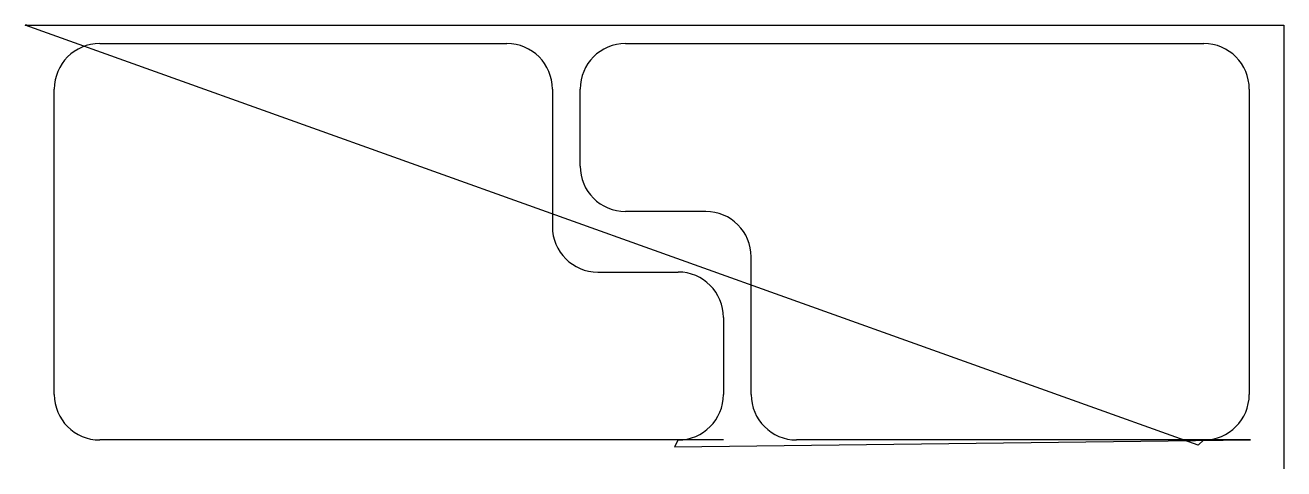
# Model space of a CAD drawing. Header units: metres. Extents: x 0 to 831, y 1201 to 1494.
import ezdxf

# ---------------------------------------------------------------- set-up
doc = ezdxf.new("R2010")
doc.units = ezdxf.units.M

msp = doc.modelspace()

# ---------------------------------------------------------------- linework, layer by layer
at = {"layer": 'TOOL_0'}
for p, q in [((774.796, 1216.979), (0.001, 1494.248)), ((0.001, 1494.248), (1.001, 1494.248)), ((1.001, 1494.248), (0.001, 1494.248)), ((0.001, 1494.248), (1.001, 1494.248)), ((1.001, 1494.248), (831.386, 1494.248)), ((831.386, 1494.248), (831.386, 1202.458)), ((49.235, 1482.106), (318.235, 1482.106)), ((396.549, 1482.105), (778.549, 1482.105)), ((19.235, 1250.506), (19.235, 1452.106)), ((348.235, 1452.106), (348.235, 1361.306)), ((366.549, 1401.305), (366.549, 1452.105)), ((808.549, 1452.105), (808.549, 1250.505)), ((449.549, 1371.305), (396.549, 1371.305)), ((479.549, 1250.505), (479.549, 1341.305)), ((378.235, 1331.306), (431.235, 1331.306)), ((461.235, 1301.306), (461.235, 1250.506)), ((431.235, 1220.506), (49.235, 1220.506)), ((431.235, 1220.506), (428.8, 1216.037)), ((428.8, 1216.037), (809.306, 1220.505)), ((461.353, 1220.506), (431.235, 1220.506)), ((778.549, 1220.505), (509.549, 1220.505)), ((778.549, 1220.505), (774.796, 1216.979)), ((809.306, 1220.505), (778.549, 1220.505)), ((831.386, 1202.458), (831.386, 1201.458))]:
    msp.add_line(p, q, dxfattribs=at)
for centre, start, end in [((49.235, 1452.106), 90, 180), ((318.235, 1452.106), 0, 90), ((396.549, 1452.105), 90, 180), ((778.549, 1452.105), 0, 90), ((396.549, 1401.305), 180, 270), ((449.549, 1341.305), 0, 90), ((378.235, 1361.306), 180, 270), ((431.235, 1301.306), 0, 90), ((49.235, 1250.506), 180, 270), ((431.235, 1250.506), 270, 0), ((509.549, 1250.505), 180, 270), ((778.549, 1250.505), 270, 0)]:
    msp.add_arc(centre, 30, start, end, dxfattribs=at)

doc.saveas('drawing.dxf')
